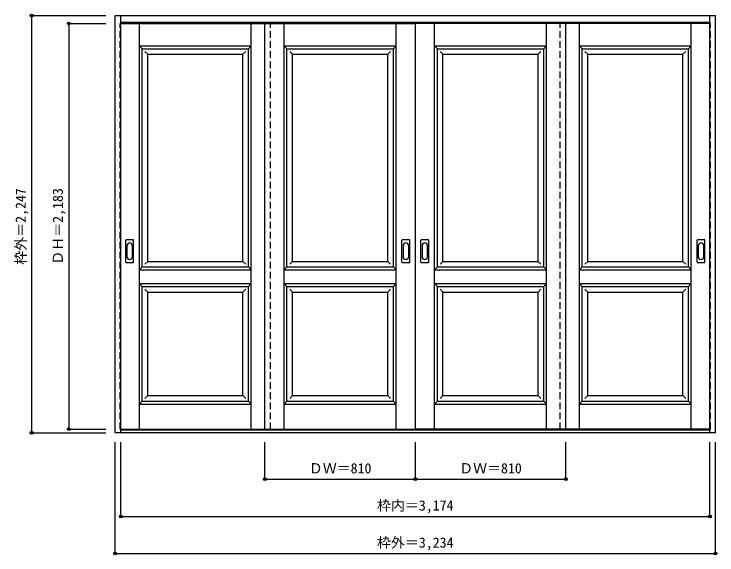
# Model space of a CAD drawing. Units: millimetres, scale not verified. Extents: x -2072 to 1714, y -1550 to 1362.
import ezdxf
from ezdxf.enums import TextEntityAlignment as Align

# ---------------------------------------------------------------- set-up
doc = ezdxf.new("R2010")
doc.units = ezdxf.units.MM
doc.header["$LTSCALE"] = 30
doc.header["$PDMODE"] = 32
doc.header["$PDSIZE"] = 15
doc.linetypes.add('DASHED1', pattern=[1.8, 1.2, -0.6])
doc.layers.add('0-0', color=7, linetype='Continuous')
doc.layers.add('0-1_寸法', color=7, linetype='Continuous')
doc.styles.add('ＭＳ ゴシック', font='')
doc.styles.get('ＭＳ ゴシック').set_extended_font_data('MS Gothic')

msp = doc.modelspace()

# ---------------------------------------------------------------- linework, layer by layer
at = {"layer": '0-0', "color": 3}
for p, q in [((-1527.02, 1354.64), (1706.98, 1354.64)), ((-1527.02, -892.36), (-1527.02, 1354.64)), ((-1497.02, -892.36), (-1497.02, 1354.64)), ((1676.98, -892.36), (1676.98, 1354.64)), ((1706.98, -892.36), (1706.98, 1354.64)), ((-1497.02, 1318.64), (1676.98, 1318.64)), ((-1497.02, 1310.64), (89.98, 1310.64)), ((-720.02, -872.36), (-720.02, 1310.64)), ((89.98, -872.36), (89.98, 1310.64)), ((1676.98, 1310.64), (89.98, 1310.64)), ((899.98, -872.36), (899.98, 1310.64)), ((-1381.52, 0.64), (-1381.52, 1175.64)), ((-1381.52, 1175.64), (-808.52, 1175.64)), ((-808.52, 0.64), (-808.52, 1175.64)), ((-601.52, 0.64), (-601.52, 1175.64)), ((-601.52, 1175.64), (-28.52, 1175.64)), ((-28.52, 0.64), (-28.52, 1175.64)), ((208.48, 0.64), (208.48, 1175.64)), ((208.48, 1175.64), (781.48, 1175.64)), ((781.48, 0.64), (781.48, 1175.64)), ((988.48, 0.64), (988.48, 1175.64)), ((988.48, 1175.64), (1561.48, 1175.64)), ((1561.48, 0.64), (1561.48, 1175.64)), ((-1470.02, 25.64), (-1470.02, 144.64)), ((-1429.52, 146.14), (-1468.52, 146.14)), ((-1428.02, 25.64), (-1428.02, 144.64)), ((17.98, 25.64), (17.98, 144.64)), ((58.48, 146.14), (19.48, 146.14)), ((59.98, 25.64), (59.98, 144.64)), ((119.98, 25.64), (119.98, 144.64)), ((160.48, 146.14), (121.48, 146.14)), ((161.98, 25.64), (161.98, 144.64)), ((1607.98, 25.64), (1607.98, 144.64)), ((1648.48, 146.14), (1609.48, 146.14)), ((1649.98, 25.64), (1649.98, 144.64)), ((-1468.52, 24.14), (-1429.52, 24.14)), ((-1381.52, 0.64), (-808.52, 0.64)), ((-601.52, 0.64), (-28.52, 0.64)), ((19.48, 24.14), (58.48, 24.14)), ((121.48, 24.14), (160.48, 24.14)), ((208.48, 0.64), (781.48, 0.64)), ((988.48, 0.64), (1561.48, 0.64)), ((1609.48, 24.14), (1648.48, 24.14)), ((-1381.52, -722.36), (-1381.52, -104.36)), ((-1381.52, -104.36), (-808.52, -104.36)), ((-808.52, -722.36), (-808.52, -104.36)), ((-601.52, -722.36), (-601.52, -104.36)), ((-601.52, -104.36), (-28.52, -104.36)), ((-28.52, -722.36), (-28.52, -104.36)), ((208.48, -722.36), (208.48, -104.36)), ((208.48, -104.36), (781.48, -104.36)), ((781.48, -722.36), (781.48, -104.36)), ((988.48, -722.36), (988.48, -104.36)), ((988.48, -104.36), (1561.48, -104.36)), ((1561.48, -722.36), (1561.48, -104.36)), ((-1381.52, -722.36), (-808.52, -722.36)), ((-601.52, -722.36), (-28.52, -722.36)), ((208.48, -722.36), (781.48, -722.36)), ((988.48, -722.36), (1561.48, -722.36)), ((1706.98, -892.36), (-1527.02, -892.36)), ((-1497.02, -872.36), (89.98, -872.36)), ((1676.98, -877.36), (-1497.02, -877.36)), ((1676.98, -872.36), (89.98, -872.36))]:
    msp.add_line(p, q, dxfattribs=at)
at = {"layer": '0-0'}
for p, q in [((-1396.52, -872.36), (-1396.52, 1310.64)), ((-793.52, -872.36), (-793.52, 1310.64)), ((-616.52, -872.36), (-616.52, 1310.64)), ((-13.52, -872.36), (-13.52, 1310.64)), ((193.48, -872.36), (193.48, 1310.64)), ((796.48, -872.36), (796.48, 1310.64)), ((973.48, -872.36), (973.48, 1310.64)), ((1576.48, -872.36), (1576.48, 1310.64)), ((-1396.52, 1190.64), (-793.52, 1190.64)), ((-1396.52, 1190.64), (-1381.52, 1175.64)), ((-793.52, 1190.64), (-808.52, 1175.64)), ((-616.52, 1190.64), (-13.52, 1190.64)), ((-616.52, 1190.64), (-601.52, 1175.64)), ((-13.52, 1190.64), (-28.52, 1175.64)), ((193.48, 1190.64), (796.48, 1190.64)), ((193.48, 1190.64), (208.48, 1175.64)), ((796.48, 1190.64), (781.48, 1175.64)), ((973.48, 1190.64), (1576.48, 1190.64)), ((973.48, 1190.64), (988.48, 1175.64)), ((1576.48, 1190.64), (1561.48, 1175.64)), ((-1366.52, 1160.64), (-1351.52, 1145.64)), ((-1351.52, 30.64), (-1351.52, 1145.64)), ((-1351.52, 1145.64), (-838.52, 1145.64)), ((-823.52, 1160.64), (-838.52, 1145.64)), ((-838.52, 30.64), (-838.52, 1145.64)), ((-586.52, 1160.64), (-571.52, 1145.64)), ((-571.52, 30.64), (-571.52, 1145.64)), ((-571.52, 1145.64), (-58.52, 1145.64)), ((-43.52, 1160.64), (-58.52, 1145.64)), ((-58.52, 30.64), (-58.52, 1145.64)), ((223.48, 1160.64), (238.48, 1145.64)), ((238.48, 30.64), (238.48, 1145.64)), ((238.48, 1145.64), (751.48, 1145.64)), ((766.48, 1160.64), (751.48, 1145.64)), ((751.48, 30.64), (751.48, 1145.64)), ((1003.48, 1160.64), (1018.48, 1145.64)), ((1018.48, 30.64), (1018.48, 1145.64)), ((1018.48, 1145.64), (1531.48, 1145.64)), ((1546.48, 1160.64), (1531.48, 1145.64)), ((1531.48, 30.64), (1531.48, 1145.64)), ((-1464.02, 114.74), (-1464.02, 55.54)), ((-1434.02, 55.54), (-1434.02, 114.74)), ((23.98, 114.74), (23.98, 55.54)), ((53.98, 55.54), (53.98, 114.74)), ((125.98, 114.74), (125.98, 55.54)), ((155.98, 55.54), (155.98, 114.74)), ((1613.98, 114.74), (1613.98, 55.54)), ((1643.98, 55.54), (1643.98, 114.74)), ((-1381.52, 0.64), (-1396.52, -14.36)), ((-1351.52, 30.64), (-1366.52, 15.64)), ((-808.52, 0.64), (-793.52, -14.36)), ((-601.52, 0.64), (-616.52, -14.36)), ((-571.52, 30.64), (-586.52, 15.64)), ((-28.52, 0.64), (-13.52, -14.36)), ((208.48, 0.64), (193.48, -14.36)), ((238.48, 30.64), (223.48, 15.64)), ((781.48, 0.64), (796.48, -14.36)), ((988.48, 0.64), (973.48, -14.36)), ((1018.48, 30.64), (1003.48, 15.64)), ((1561.48, 0.64), (1576.48, -14.36)), ((-1396.52, -14.36), (-793.52, -14.36)), ((-616.52, -14.36), (-13.52, -14.36)), ((193.48, -14.36), (796.48, -14.36)), ((973.48, -14.36), (1576.48, -14.36)), ((-1396.52, -89.36), (-793.52, -89.36)), ((-1396.52, -89.36), (-1381.52, -104.36)), ((-793.52, -89.36), (-808.52, -104.36)), ((-616.52, -89.36), (-13.52, -89.36)), ((-616.52, -89.36), (-601.52, -104.36)), ((-13.52, -89.36), (-28.52, -104.36)), ((193.48, -89.36), (796.48, -89.36)), ((193.48, -89.36), (208.48, -104.36)), ((796.48, -89.36), (781.48, -104.36)), ((973.48, -89.36), (1576.48, -89.36)), ((973.48, -89.36), (988.48, -104.36)), ((1576.48, -89.36), (1561.48, -104.36)), ((-1366.52, -119.36), (-1351.52, -134.36)), ((-1351.52, -134.36), (-838.52, -134.36)), ((-1351.52, -692.36), (-1351.52, -134.36)), ((-823.52, -119.36), (-838.52, -134.36)), ((-838.52, -692.36), (-838.52, -134.36)), ((-586.52, -119.36), (-571.52, -134.36)), ((-571.52, -134.36), (-58.52, -134.36)), ((-571.52, -692.36), (-571.52, -134.36)), ((-43.52, -119.36), (-58.52, -134.36)), ((-58.52, -692.36), (-58.52, -134.36)), ((223.48, -119.36), (238.48, -134.36)), ((238.48, -134.36), (751.48, -134.36)), ((238.48, -692.36), (238.48, -134.36)), ((766.48, -119.36), (751.48, -134.36)), ((751.48, -692.36), (751.48, -134.36)), ((1003.48, -119.36), (1018.48, -134.36)), ((1018.48, -134.36), (1531.48, -134.36)), ((1018.48, -692.36), (1018.48, -134.36)), ((1546.48, -119.36), (1531.48, -134.36)), ((1531.48, -692.36), (1531.48, -134.36)), ((-1351.52, -692.36), (-1366.52, -707.36)), ((-571.52, -692.36), (-586.52, -707.36)), ((238.48, -692.36), (223.48, -707.36)), ((1018.48, -692.36), (1003.48, -707.36)), ((-1381.52, -722.36), (-1396.52, -737.36)), ((-1396.52, -737.36), (-793.52, -737.36)), ((-808.52, -722.36), (-793.52, -737.36)), ((-601.52, -722.36), (-616.52, -737.36)), ((-616.52, -737.36), (-13.52, -737.36)), ((-28.52, -722.36), (-13.52, -737.36)), ((208.48, -722.36), (193.48, -737.36)), ((193.48, -737.36), (796.48, -737.36)), ((781.48, -722.36), (796.48, -737.36)), ((988.48, -722.36), (973.48, -737.36)), ((973.48, -737.36), (1576.48, -737.36)), ((1561.48, -722.36), (1576.48, -737.36))]:
    msp.add_line(p, q, dxfattribs=at)
at = {"layer": '0-0', "color": 4, "linetype": 'DASHED1'}
for p, q in [((-690.02, -872.36), (-690.02, 1310.64)), ((869.98, -872.36), (869.98, 1310.64)), ((-1497.02, -872.36), (-1500.02, -872.36)), ((1676.98, -872.36), (1679.98, -872.36))]:
    msp.add_line(p, q, dxfattribs=at)
for points in [[(-1500.02, -872.36), (-1500.02, 1310.64), (-1497.02, 1310.64)], [(1679.98, -872.36), (1679.98, 1310.64), (1676.98, 1310.64)]]:
    msp.add_lwpolyline(points, dxfattribs=at)
at = {"layer": '0-0'}
for points in [[(-1351.52, 30.64), (-838.52, 30.64), (-823.52, 15.64)], [(-571.52, 30.64), (-58.52, 30.64), (-43.52, 15.64)], [(238.48, 30.64), (751.48, 30.64), (766.48, 15.64)], [(1018.48, 30.64), (1531.48, 30.64), (1546.48, 15.64)], [(-1351.52, -692.36), (-838.52, -692.36), (-823.52, -707.36)], [(-571.52, -692.36), (-58.52, -692.36), (-43.52, -707.36)], [(238.48, -692.36), (751.48, -692.36), (766.48, -707.36)], [(1018.48, -692.36), (1531.48, -692.36), (1546.48, -707.36)]]:
    msp.add_lwpolyline(points, dxfattribs=at)
at = {"layer": '0-0', "color": 3}
for centre, start, end in [((-1468.52, 144.64), 90, 180), ((-1429.52, 144.64), 0, 90), ((19.48, 144.64), 90, 180), ((58.48, 144.64), 0, 90), ((121.48, 144.64), 90, 180), ((160.48, 144.64), 0, 90), ((1609.48, 144.64), 90, 180), ((1648.48, 144.64), 0, 90), ((-1468.52, 25.64), 180, 270), ((-1429.52, 25.64), 270, 0), ((19.48, 25.64), 180, 270), ((58.48, 25.64), 270, 0), ((121.48, 25.64), 180, 270), ((160.48, 25.64), 270, 0), ((1609.48, 25.64), 180, 270), ((1648.48, 25.64), 270, 0)]:
    msp.add_arc(centre, 1.5, start, end, dxfattribs=at)
at = {"layer": '0-0'}
for centre, start, end in [((-1449.02, 114.74), 0, 180), ((38.98, 114.74), 0, 180), ((140.98, 114.74), 0, 180), ((1628.98, 114.74), 0, 180), ((-1449.02, 55.54), 180, 0), ((38.98, 55.54), 180, 0), ((140.98, 55.54), 180, 0), ((1628.98, 55.54), 180, 0)]:
    msp.add_arc(centre, 15, start, end, dxfattribs=at)
at = {"layer": '0-1_寸法', "color": 4}
for p, q in [((-1977.02, 1354.64), (-1577.02, 1354.64)), ((-1977.02, 1354.64), (-1977.02, -892.36)), ((-1777.02, 1310.64), (-1577.02, 1310.64)), ((-1777.02, 1310.64), (-1777.02, -872.36)), ((-1977.02, -892.36), (-1577.02, -892.36)), ((-1777.02, -872.36), (-1577.02, -872.36)), ((-1527.02, -1542.36), (-1527.02, -942.36)), ((-1497.02, -1342.36), (-1497.02, -942.36)), ((-720.02, -1142.36), (-720.02, -942.36)), ((89.98, -1142.36), (89.98, -942.36)), ((899.98, -1142.36), (899.98, -942.36)), ((-720.02, -1142.36), (899.98, -1142.36))]:
    msp.add_line(p, q, dxfattribs=at)
for points in [[(-1527.02, -1542.36), (1706.98, -1542.36), (1706.98, -942.36)], [(-1497.02, -1342.36), (1676.98, -1342.36), (1676.98, -942.36)]]:
    msp.add_lwpolyline(points, dxfattribs=at)
at = {"layer": '0-1_寸法'}
for p in [(-1977.02, 1354.64), (-1777.02, 1310.64), (-1777.02, -872.36), (-1977.02, -892.36), (-720.02, -1142.36), (89.98, -1142.36), (899.98, -1142.36), (-1497.02, -1342.36), (1676.98, -1342.36), (-1527.02, -1542.36), (1706.98, -1542.36)]:
    msp.add_point(p, dxfattribs=at)

# ---------------------------------------------------------------- texts
at = {"layer": '0-1_寸法', "style": 'ＭＳ ゴシック'}
for s, p in [('枠外＝2,247', (-1992.02, 12.89)), ('ＤＨ＝2,183', (-1792.02, 12.89))]:
    msp.add_text(s, height=54.99, rotation=90, dxfattribs=at).set_placement(p, align=Align.BOTTOM_LEFT)
for s, p in [('ＤＷ＝810', (-483.77, -1127.36)), ('ＤＷ＝810', (326.23, -1127.36)), ('枠内＝3,174', (-116.27, -1327.36)), ('枠外＝3,234', (-116.27, -1527.36))]:
    msp.add_text(s, height=54.99, dxfattribs=at).set_placement(p, align=Align.BOTTOM_LEFT)

doc.saveas('drawing.dxf')
